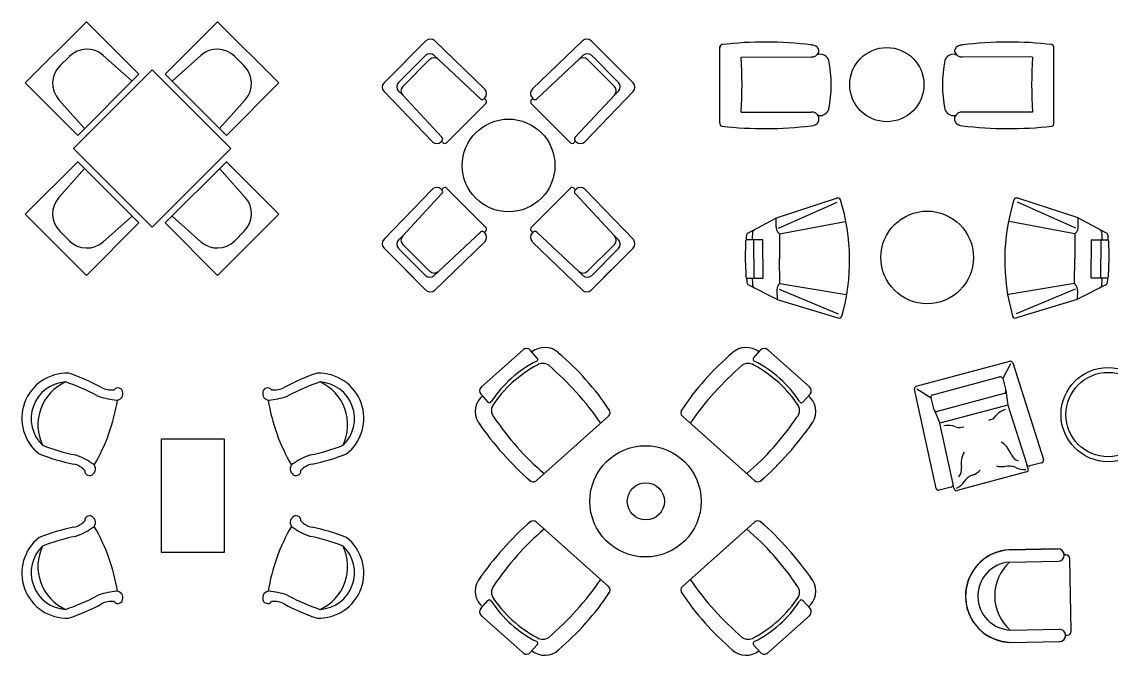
# Model space of a CAD drawing. Header units: inches. Extents: x -1722 to 16025, y 4938 to 18448.
# Drawn here: x -1583 to 7227, y 4964 to 10086 of the extents above; entities that cross this region are included whole.
import ezdxf

# ---------------------------------------------------------------- set-up
doc = ezdxf.new("R2010")
doc.units = ezdxf.units.IN
doc.header["$MEASUREMENT"] = 0
doc.layers.add('freecads.com', color=7, linetype='Continuous')

msp = doc.modelspace()

# ---------------------------------------------------------------- linework, layer by layer
at = {"layer": 'freecads.com'}
for p, q in [((-1554.5, 9590.8), (-1059.5, 10085.7)), ((-1059.5, 10085.7), (-635.3, 9661.5)), ((1.1, 10085.7), (-423.1, 9661.5)), ((496.1, 9590.8), (1.1, 10085.7)), ((1346.5, 9591.7), (1686, 9931.1)), ((1756.7, 9931.1), (2161.5, 9540.3)), ((2950.8, 9931.1), (2545.9, 9540.3)), ((3360.9, 9591.7), (3021.5, 9931.1)), ((4062.5, 9268.3), (4062.5, 9886.6)), ((6762.5, 9268.3), (6762.5, 9886.6)), ((-1274.5, 9729.3), (-1198.1, 9805.7)), ((-923.5, 9813.6), (-690.7, 9606)), ((-134.8, 9813.6), (-367.6, 9606)), ((216.1, 9729.3), (139.7, 9805.7)), ((1462.8, 9708), (1585.7, 9830.8)), ((1464.8, 9595.9), (1681.7, 9812.8)), ((1498, 9561.9), (1715.7, 9779.7)), ((1752, 9813.3), (1786, 9780.1)), ((2126.2, 9462.2), (1786, 9780.1)), ((2581.3, 9462.2), (2921.5, 9780.1)), ((2955.5, 9813.3), (2921.5, 9780.1)), ((3209.5, 9561.9), (2991.8, 9779.7)), ((3242.7, 9595.9), (3025.8, 9812.8)), ((3244.6, 9708), (3121.8, 9830.8)), ((4233.5, 9799.8), (4800.7, 9801.4)), ((4862.8, 9821.7), (4850.7, 9821.7)), ((4862.8, 9841.2), (4862.8, 9860)), ((5962.3, 9841.2), (5962.3, 9860)), ((5962.3, 9821.7), (5974.3, 9821.7)), ((6591.6, 9799.8), (6024.4, 9801.4)), ((-1165.6, 9060.4), (-529.2, 9696.8)), ((-1165.6, 9060.4), (-529.2, 9696.8)), ((-529.2, 9696.8), (107.2, 9060.4)), ((107.2, 9060.4), (-529.2, 9696.8)), ((-529.2, 9696.8), (107.2, 9060.4)), ((-635.3, 9661.5), (-1130.2, 9166.5)), ((-423.1, 9661.5), (71.9, 9166.5)), ((-1130.2, 9166.5), (-1554.5, 9590.8)), ((71.9, 9166.5), (496.1, 9590.8)), ((1737.3, 9116.1), (1346.5, 9521)), ((1464.4, 9525.6), (1493, 9497)), ((2970.2, 9116.1), (3360.9, 9521)), ((3243.1, 9525.6), (3214.5, 9497)), ((-1282.4, 9454.8), (-1074.7, 9222)), ((224, 9454.8), (16.4, 9222)), ((1815.4, 9151.5), (1497.5, 9491.6)), ((2161.5, 9469.6), (2154.3, 9462.4)), ((2168.8, 9455.5), (2158, 9466.1)), ((2538.7, 9455.5), (2549.5, 9466.1)), ((2545.9, 9469.6), (2553.2, 9462.4)), ((2892.1, 9151.5), (3209.9, 9491.6)), ((1852.7, 9107.9), (2169.8, 9424.9)), ((2854.8, 9107.9), (2537.7, 9424.9)), ((4234.1, 9355.4), (4801.3, 9355.4)), ((6591, 9355.4), (6023.8, 9355.4)), ((4862.8, 9329.1), (4856.2, 9329.1)), ((4862.8, 9283.5), (4862.8, 9317.4)), ((5962.3, 9329.1), (5968.8, 9329.1)), ((5962.3, 9283.5), (5962.3, 9317.4)), ((1808, 9116.1), (1815.2, 9123.3)), ((1822.1, 9108.8), (1811.5, 9119.6)), ((2885.4, 9108.8), (2895.9, 9119.6)), ((2899.5, 9116.1), (2892.2, 9123.3)), ((-529.2, 8424), (-1165.6, 9060.4)), ((107.2, 9060.4), (-529.2, 8424)), ((-1130.2, 8954.4), (-1554.5, 8530.1)), ((-1282.4, 8666.1), (-1074.7, 8898.9)), ((-635.3, 8459.4), (-1130.2, 8954.4)), ((-423.1, 8459.4), (71.9, 8954.4)), ((224, 8666.1), (16.4, 8898.9)), ((71.9, 8954.4), (496.1, 8530.1)), ((1737.3, 8731.7), (1346.5, 8326.8)), ((1808, 8731.7), (1815.2, 8724.4)), ((1822.1, 8738.9), (1811.5, 8728.1)), ((1852.7, 8739.9), (2169.8, 8422.8)), ((2854.8, 8739.9), (2537.7, 8422.8)), ((2885.4, 8738.9), (2895.9, 8728.1)), ((2899.5, 8731.7), (2892.2, 8724.4)), ((2970.2, 8731.7), (3360.9, 8326.8)), ((1815.4, 8696.3), (1497.5, 8356.1)), ((2892.1, 8696.3), (3209.9, 8356.1)), ((-1554.5, 8530.1), (-1059.5, 8035.1)), ((-1059.5, 8035.1), (-635.3, 8459.4)), ((-923.5, 8307.3), (-690.7, 8514.9)), ((1.1, 8035.1), (-423.1, 8459.4)), ((-134.8, 8307.3), (-367.6, 8514.9)), ((496.1, 8530.1), (1.1, 8035.1)), ((-1274.5, 8391.5), (-1198.1, 8315.1)), ((216.1, 8391.5), (139.7, 8315.1)), ((2126.2, 8385.6), (1786, 8067.7)), ((2161.5, 8378.1), (2154.3, 8385.4)), ((2168.8, 8392.2), (2158, 8381.7)), ((2538.7, 8392.2), (2549.5, 8381.7)), ((2545.9, 8378.1), (2553.2, 8385.4)), ((2581.3, 8385.6), (2921.5, 8067.7)), ((1464.4, 8322.1), (1493, 8350.7)), ((1498, 8285.9), (1715.7, 8068.1)), ((1756.7, 7916.7), (2161.5, 8307.4)), ((2950.8, 7916.7), (2545.9, 8307.4)), ((3209.5, 8285.9), (2991.8, 8068.1)), ((3243.1, 8322.1), (3214.5, 8350.7)), ((1346.5, 8256.1), (1686, 7916.7)), ((1464.8, 8251.9), (1681.7, 8034.9)), ((3360.9, 8256.1), (3021.5, 7916.7)), ((3242.7, 8251.9), (3025.8, 8034.9)), ((1462.8, 8139.8), (1585.7, 8017)), ((3244.6, 8139.8), (3121.8, 8017)), ((1752, 8034.5), (1786, 8067.7)), ((2955.5, 8034.5), (2921.5, 8067.7)), ((2471.1, 7434), (2133.7, 7133)), ((2586.3, 7366.9), (2529.4, 7430.6)), ((4335.4, 7366.9), (4392.3, 7430.6)), ((4450.6, 7434), (4788, 7133)), ((5650.9, 7138), (6406.1, 7340.4)), ((6411.3, 7321), (6349.4, 7200.9)), ((6411.3, 7321), (6349.4, 7200.9)), ((6430.3, 7327.1), (6679.4, 6544.9)), ((5783.9, 7070.1), (6324.9, 7215.1)), ((5783.9, 7070.1), (6324.9, 7215.1)), ((6349.4, 7200.9), (6375.2, 7104.3)), ((6349.4, 7200.9), (6375.2, 7104.3)), ((2130.4, 7074.8), (2187.3, 7011)), ((4791.3, 7074.8), (4734.4, 7011)), ((5812, 6312.5), (5636.6, 7114.4)), ((5656.1, 7118.7), (5769.8, 7045.6)), ((5656.1, 7118.7), (5769.8, 7045.6)), ((6361.1, 7079.8), (5820.2, 6934.9)), ((6361.1, 7079.8), (5820.2, 6934.9)), ((6375.2, 7104.3), (6391.8, 6986.6)), ((6375.2, 7104.3), (6391.8, 6986.6)), ((5795.7, 6949), (5769.8, 7045.6)), ((5795.7, 6949), (5769.8, 7045.6)), ((6391.8, 6986.6), (5840.2, 6838.8)), ((6391.8, 6986.6), (5840.2, 6838.8)), ((6391.8, 6986.6), (6544.6, 6506.9)), ((6391.8, 6986.6), (6544.6, 6506.9)), ((3161.1, 6895.4), (2579.8, 6376.8)), ((3760.6, 6895.4), (4341.9, 6376.8)), ((5795.7, 6949), (5840.2, 6838.8)), ((5795.7, 6949), (5840.2, 6838.8)), ((5947.7, 6346.9), (5840.2, 6838.8)), ((5947.7, 6346.9), (5840.2, 6838.8)), ((57.4, 6711), (-456.6, 6711)), ((-456.6, 6711), (-456.6, 5796)), ((57.4, 5796), (57.4, 6711)), ((6665.5, 6519.5), (6568.8, 6493.6)), ((6542.3, 6445.1), (5980.6, 6294.6)), ((6556.2, 6470.5), (6544.6, 6506.9)), ((5955.9, 6309.6), (5947.7, 6346.9)), ((5933.4, 6323.3), (5836.7, 6297.4)), ((3161.1, 5520.2), (2579.8, 6038.7)), ((3760.6, 5520.2), (4341.9, 6038.7)), ((6401.7, 5816.3), (6355.9, 5810.7)), ((6795.6, 5823.3), (6401.7, 5816.3)), ((6401.7, 5816.3), (6795.6, 5823.3)), ((6809.1, 5821.7), (6795.6, 5823.3)), ((6812, 5820.9), (6809.1, 5821.7)), ((6826.6, 5813.3), (6812, 5820.9)), ((-456.6, 5796), (57.4, 5796)), ((6199, 5742.2), (6152.4, 5700.8)), ((6249.9, 5774.2), (6199, 5742.2)), ((6290.7, 5792.5), (6249.9, 5774.2)), ((6355.9, 5810.7), (6290.7, 5792.5)), ((6840.4, 5797.4), (6826.6, 5813.3)), ((6846.1, 5779.6), (6840.4, 5797.4)), ((6846.5, 5774.2), (6846.1, 5779.6)), ((6854.5, 5774.4), (6846.5, 5774.2)), ((6854.5, 5774.4), (6860.5, 5774.5)), ((6874.1, 5771.7), (6854.5, 5774.4)), ((6889.8, 5756.7), (6874.1, 5771.7)), ((6893.1, 5743.1), (6889.8, 5756.7)), ((6903.6, 5157.2), (6893.1, 5743.1)), ((6903.6, 5157.2), (6893.1, 5743.1)), ((6122, 5664.8), (6086.2, 5605.7)), ((6152.4, 5700.8), (6122, 5664.8)), ((6403.5, 5716.3), (6797.4, 5723.4)), ((6069.4, 5565.1), (6053, 5499.4)), ((6086.2, 5605.7), (6069.4, 5565.1)), ((6053, 5499.4), (6048.6, 5435)), ((2130.4, 5340.8), (2187.3, 5404.6)), ((4791.3, 5340.8), (4734.4, 5404.6)), ((6048.6, 5435), (6059.8, 5344.4)), ((6059.8, 5344.4), (6091.6, 5267)), ((2471.1, 4981.6), (2133.7, 5282.5)), ((4450.6, 4981.6), (4788, 5282.5)), ((6091.6, 5267), (6109.1, 5237.2)), ((6109.1, 5237.2), (6131.1, 5206.8)), ((6131.1, 5206.8), (6157.9, 5176.8)), ((6157.9, 5176.8), (6200, 5140.4)), ((6200, 5140.4), (6265.8, 5101.2)), ((6413.4, 5166.5), (6807.3, 5173.5)), ((6846.7, 5091.7), (6856.6, 5111.1)), ((6856.6, 5111.1), (6858.1, 5122.8)), ((6858.1, 5122.8), (6866.1, 5124.6)), ((6866.1, 5124.6), (6872.1, 5124.7)), ((6866.1, 5124.6), (6872.1, 5124.7)), ((6872.1, 5124.7), (6887.5, 5128.9)), ((6887.5, 5128.9), (6898.8, 5139.8)), ((6898.8, 5139.8), (6903.6, 5157.2)), ((2586.3, 5048.7), (2529.4, 4984.9)), ((4335.4, 5048.7), (4392.3, 4984.9)), ((6265.8, 5101.2), (6338.5, 5076.2)), ((6338.5, 5076.2), (6415.2, 5066.5)), ((6415.2, 5066.5), (6809.1, 5073.5)), ((6415.2, 5066.5), (6809.1, 5073.5)), ((6809.1, 5073.5), (6815.3, 5074)), ((6815.3, 5074), (6833.6, 5080.5)), ((6833.6, 5080.5), (6846.7, 5091.7))]:
    msp.add_line(p, q, dxfattribs=at)
at = {"layer": 'freecads.com', "linetype": 'Continuous'}
for p, q in [((4519.1, 8499.3), (5005.9, 8658.9)), ((6958.7, 8499.3), (6471.9, 8658.9)), ((4537.3, 8415.9), (5009.9, 8626.6)), ((6940.5, 8415.9), (6467.9, 8626.6)), ((4289.6, 8376.2), (4515.8, 8497.9)), ((4517.9, 8426.6), (4517.4, 8498.7)), ((4544.1, 8371.3), (5076, 8470.6)), ((6933.7, 8371.3), (6401.7, 8470.6)), ((6959.9, 8426.6), (6960.4, 8498.7)), ((7188.2, 8376.2), (6962, 8497.9)), ((4528.4, 8387.4), (4544.1, 8371.3)), ((4544.1, 8371.3), (4545.4, 8168.9)), ((6933.7, 8371.3), (6932.4, 8168.9)), ((6949.4, 8387.4), (6933.7, 8371.3)), ((4408.1, 8323), (4271.7, 8322.1)), ((4335.4, 8322.5), (4337.4, 8012.5)), ((4413, 8016), (4411.1, 8320)), ((7064.7, 8016), (7066.7, 8320)), ((7069.7, 8323), (7206.1, 8322.1)), ((7142.4, 8322.5), (7140.4, 8012.5)), ((4548.6, 7968.6), (4545.4, 8171)), ((6929.2, 7968.6), (6932.4, 8171)), ((4275.2, 8012.1), (4410.1, 8013)), ((4294.3, 7958.1), (4523.3, 7841.5)), ((4533.3, 7952.2), (4548.6, 7968.6)), ((4548.6, 7968.6), (5082.7, 7881.5)), ((6929.2, 7968.6), (6395.1, 7881.5)), ((6944.5, 7952.2), (6929.2, 7968.6)), ((7183.5, 7958.1), (6954.5, 7841.5)), ((7202.6, 8012.1), (7067.7, 8013)), ((4523.7, 7912.8), (4524.9, 7840.7)), ((4542.9, 7924), (5020.2, 7724.1)), ((6934.9, 7924), (6457.6, 7724.1)), ((6954.1, 7912.8), (6952.9, 7840.7)), ((4526.6, 7840.1), (5016.9, 7691.7)), ((6951.2, 7840.1), (6460.9, 7691.7))]:
    msp.add_line(p, q, dxfattribs=at)
at = {"layer": 'freecads.com'}
for centre, radius in [((5412.5, 9577.6), 300), ((2353.7, 8923.9), 375), ((7202.1, 6909.3), 381), ((7202.1, 6909.3), 341), ((7202.1, 6909.3), 341), ((3460.9, 6207.8), 450), ((3463.9, 6207.8), 150)]:
    msp.add_circle(centre, radius, dxfattribs=at)
at = {"layer": 'freecads.com', "linetype": 'Continuous'}
msp.add_circle((5738.9, 8180, 0), 375, dxfattribs=at)
at = {"layer": 'freecads.com'}
for centre, radius, start, end in [((1721.3, 9895.7), 50, 45, 135), ((2986.2, 9895.7), 50, 45, 135), ((4082.7, 9881.1), 20.9, 84.86032, 195.28338), ((4426.9, 6960.6), 2961.2, 82.73722, 96.80159), ((4805.3, 9835.8), 62.3, 22.82604, 93.72501), ((6019.7, 9835.8), 62.3, 86.27499, 157.17396), ((6398.2, 6960.6), 2961.2, 83.19841, 97.26278), ((6742.3, 9881.1), 20.9, 344.71662, 95.13968), ((-1056.7, 9664.3), 200, 48.27049, 135), ((-1.7, 9664.3), 200, 45, 131.72951), ((1717.1, 9777.5), 50, 45.70893, 135), ((1751.1, 9744.3), 50, 45.70893, 135), ((2956.4, 9744.3), 50, 45, 134.29107), ((2990.4, 9777.5), 50, 45, 134.29107), ((1010.8, 9573.6), 3230.6, 356.12742, 4.01582), ((4804.6, 9863.7), 62.3, 266.41824, 338.92757), ((4875.4, 9753), 69.9, 16.82034, 100.42057), ((5949.7, 9753), 69.9, 79.57943, 163.17966), ((6020.5, 9863.7), 62.3, 201.07243, 273.58176), ((9814.2, 9573.6), 3230.6, 175.98418, 183.87258), ((-1133.1, 9587.9), 200, 135, 221.72951), ((74.7, 9587.9), 200, 318.27049, 45), ((3987.5, 9575.4), 975.1, 348.29516, 11.70484), ((6837.6, 9575.4), 975.1, 168.29516, 191.70484), ((1381.9, 9556.3), 50, 135, 225), ((1500.2, 9560.5), 50, 135, 224.29107), ((1533.3, 9526.5), 50, 135, 224.29107), ((2126.2, 9505), 50, 315, 45), ((2581.3, 9505), 50, 135, 225), ((3174.2, 9526.5), 50, 315.70893, 45), ((3207.3, 9560.5), 50, 315.70893, 45), ((3325.6, 9556.3), 50, 315, 45), ((2140.1, 9476.5), 20, 225.70893, 315), ((2154.9, 9439.8), 21, 315, 48.60724), ((2552.6, 9439.8), 21, 131.39276, 225), ((2567.3, 9476.5), 20, 225, 314.29107), ((4805.3, 9293.2), 62.3, 22.82604, 93.72501), ((4875.4, 9397.8), 69.9, 259.57942, 343.17966), ((5949.7, 9397.8), 69.9, 196.82034, 280.42058), ((6019.7, 9293.2), 62.3, 86.27499, 157.17396), ((4082.7, 9262.8), 20.9, 164.71662, 264.39718), ((4805.3, 9307.7), 62.3, 266.27499, 337.17396), ((6019.7, 9307.7), 62.3, 202.82604, 273.72501), ((6742.3, 9262.8), 20.9, 275.60282, 15.28338), ((4426.9, 12182.4), 2960.6, 263.23663, 277.26347), ((6398.1, 12182.4), 2960.6, 262.73653, 276.76337), ((1772.6, 9151.4), 50, 225, 315), ((1801.1, 9137.5), 20, 315, 44.29107), ((1837.8, 9122.7), 21, 221.39276, 315), ((2869.6, 9122.7), 21, 225, 318.60724), ((2906.4, 9137.5), 20, 135.70893, 225), ((2934.9, 9151.4), 50, 225, 315), ((1772.6, 8696.3), 50, 45, 135), ((1801.1, 8710.3), 20, 315.70893, 45), ((1837.8, 8725.1), 21, 45, 138.60724), ((2869.6, 8725.1), 21, 41.39276, 135), ((2906.4, 8710.3), 20, 135, 224.29107), ((2934.9, 8696.3), 50, 45, 135), ((-1133.1, 8533), 200, 138.27049, 225), ((74.7, 8533), 200, 315, 41.72951), ((3480.8, 8157.9), 1631.2, 343.92244, 17.37892), ((7997, 8157.9), 1631.2, 162.62108, 196.07756), ((2140.1, 8371.2), 20, 45, 134.29107), ((2126.2, 8342.8), 50, 315, 45), ((2154.9, 8408), 21, 311.39276, 45), ((2581.3, 8342.8), 50, 135, 225), ((2552.6, 8408), 21, 135, 228.60724), ((2567.3, 8371.2), 20, 45.70893, 135), ((-1056.7, 8456.5), 200, 225, 311.72951), ((-1.7, 8456.5), 200, 228.27049, 315), ((1381.9, 8291.4), 50, 135, 225), ((1500.2, 8287.2), 50, 135.70893, 225), ((1533.3, 8321.2), 50, 135.70893, 225), ((3174.2, 8321.2), 50, 315, 44.29107), ((3207.3, 8287.2), 50, 315, 44.29107), ((3325.6, 8291.4), 50, 315, 45), ((1717.1, 8070.3), 50, 225, 314.29107), ((1751.1, 8103.5), 50, 225, 314.29107), ((2956.4, 8103.5), 50, 225.70893, 315), ((2990.4, 8070.3), 50, 225.70893, 315), ((1721.3, 7952), 50, 225, 315), ((2986.2, 7952), 50, 225, 315), ((2498.6, 7403.2), 41.3, 41.73126, 131.73126), ((2646.1, 7286.6), 165.4, 47.04748, 128.66964), ((1294.5, 5691.7), 2255.7, 33.69493, 49.61896), ((5627.2, 5691.7), 2255.7, 130.38104, 146.30507), ((4275.7, 7286.6), 165.4, 51.33036, 132.95252), ((4423.1, 7403.2), 41.3, 48.26874, 138.26874), ((2993.9, 6508.2), 929.5, 116.37355, 147.04036), ((2574, 7355.9), 16.5, 295.20949, 41.73126), ((2631.1, 7240.8), 82.5, 55.30785, 123.40764), ((4290.6, 7240.8), 82.5, 56.59236, 124.69215), ((4347.7, 7355.9), 16.5, 138.26874, 244.79051), ((3927.8, 6508.2), 929.5, 32.95964, 63.62645), ((6411.3, 7321), 20, 17.663, 105), ((-1217.9, 6879.6), 364.7, 87.87853, 232.24176), ((-1730.7, 5668.5), 1661.1, 61.52868, 71.52868), ((1331.5, 5668.5), 1661.1, 108.47132, 118.47132), ((818.7, 6879.6), 364.7, 307.75824, 92.12147), ((3045.6, 6440.8), 983.1, 117.8951, 146.74184), ((1065.6, 5436.2), 2471.1, 34.61999, 49.26613), ((5856.1, 5436.2), 2471.1, 130.73387, 145.38001), ((3876.1, 6440.8), 983.1, 33.25816, 62.1049), ((-1210.4, 6876.8), 296.7, 93.42316, 226.57684), ((-1072.1, 6826.4), 380, 114.24795, 205.75205), ((-1730.7, 5668.5), 1586.1, 61.52868, 71.52868), ((1331.5, 5668.5), 1586.1, 108.47132, 118.47132), ((811.3, 6876.8), 296.7, 313.42316, 86.57684), ((672.9, 6826.4), 380, 334.24795, 65.75205), ((5656.1, 7118.7), 20, 105, 192.337), ((6330, 7195.7), 20, 15, 105), ((6330, 7195.7), 20, 15, 105), ((-780.4, 7562.1), 535.7, 248.75351, 264.40473), ((-858.9, 7276), 167.5, 241.52868, 277.8156), ((-804.8, 7086.5), 39.2, 356.9127, 143.0873), ((-816, 7077), 50.9, 250.90053, 8.30156), ((416.9, 7077), 50.9, 171.69844, 289.09947), ((405.7, 7086.5), 39.2, 36.9127, 183.0873), ((381.3, 7562.1), 535.7, 275.59527, 291.24649), ((459.8, 7276), 167.5, 262.1844, 298.47132), ((2161.2, 7102.2), 41.3, 131.73126, 221.73126), ((4052.2, 5308.9), 2591.8, 137.46106, 137.99412), ((2869.5, 5308.9), 2591.8, 42.00588, 42.53894), ((4760.5, 7102.2), 41.3, 318.26874, 48.26874), ((5789.1, 7050.8), 20, 105, 195), ((5789.1, 7050.8), 20, 105, 195), ((6355.9, 7099.1), 20, 285, 15), ((6355.9, 7099.1), 20, 285, 15), ((-2310.8, 7268.9), 1521.5, 329.70441, 350.83861), ((1911.6, 7268.9), 1521.5, 189.16139, 210.29559), ((2249.5, 6933.3), 165.2, 137.72374, 221.71062), ((2199.6, 7022), 16.5, 221.73126, 330.63233), ((2297.4, 6943.1), 82.5, 138.74387, 221.73126), ((4624.3, 6943.1), 82.5, 318.26874, 41.25613), ((4722.1, 7022), 16.5, 209.36767, 318.26874), ((4672.2, 6933.3), 165.2, 318.28938, 42.27626), ((4054.6, 8101.5), 2186.3, 213.70667, 229.76), ((3133.7, 6926.2), 41.3, 311.73126, 41.73126), ((3788.1, 6926.2), 41.3, 138.26874, 228.26874), ((2867.1, 8101.5), 2186.3, 310.24, 326.29333), ((5815, 6954.2), 20, 195, 285), ((5815, 6954.2), 20, 195, 285), ((6225, 6952.4), 87.9, 277.56327, 321.757), ((6225, 6952.4), 87.9, 277.56327, 321.757), ((6414.7, 6802.9), 153.7, 105.87525, 141.757), ((6414.7, 6802.9), 153.7, 105.87525, 141.757), ((4180, 8264.8), 2510.4, 214.58076, 228.90391), ((2741.8, 8264.8), 2510.4, 311.09609, 325.41924), ((5912.2, 6668.2), 153.7, 68.243, 104.12474), ((5912.2, 6668.2), 153.7, 68.243, 104.12474), ((6001.8, 6892.6), 87.9, 248.243, 292.43673), ((6001.8, 6892.6), 87.9, 248.243, 292.43673), ((-832.3, 8136.7), 1586.1, 248.47132, 258.47132), ((433.2, 8136.7), 1586.1, 281.52868, 291.52868), ((6231.3, 6516.8), 200, 21.73496, 57.73358), ((6231.3, 6516.8), 200, 21.73496, 57.73358), ((-832.3, 8136.7), 1661.1, 248.47132, 258.47132), ((-1321.5, 6075.4), 535.7, 55.59527, 71.24649), ((922.4, 6075.4), 535.7, 108.75351, 124.40473), ((433.2, 8136.7), 1661.1, 281.52868, 291.52868), ((6214.1, 6512.2), 200, 152.26642, 188.26504), ((6214.1, 6512.2), 200, 152.26642, 188.26504), ((6508.3, 6627.3), 98.2, 201.73496, 250.44747), ((6508.3, 6627.3), 98.2, 201.73496, 250.44747), ((6660.4, 6538.9), 20, 285, 17.663), ((-1197.8, 6345), 167.5, 42.1844, 78.47132), ((-1034.5, 6455.4), 39.2, 176.9127, 323.0873), ((-1037, 6469.8), 50.9, 311.69844, 69.09947), ((637.9, 6469.8), 50.9, 110.90053, 228.30156), ((635.4, 6455.4), 39.2, 216.9127, 3.0873), ((798.7, 6345), 167.5, 101.52868, 137.8156), ((5919, 6469.3), 98.2, 319.55253, 8.26504), ((5919, 6469.3), 98.2, 319.55253, 8.26504), ((6071.4, 6541.6), 125.7, 287.90744, 319.55253), ((6071.4, 6541.6), 125.7, 287.90744, 319.55253), ((6340.2, 6613.7), 125.7, 250.44747, 282.09256), ((6340.2, 6613.7), 125.7, 250.44747, 282.09256), ((6395.3, 6356.5), 137.2, 64.2952, 102.09256), ((6395.3, 6356.5), 137.2, 64.2952, 102.09256), ((6525.7, 6627.4), 163.4, 244.2952, 274.02431), ((6525.7, 6627.4), 163.4, 244.2952, 274.02431), ((6537.1, 6464.4), 20, 285, 17.663), ((6563.7, 6512.9), 20, 197.663, 285), ((2552.3, 6407.6), 41.3, 221.73126, 311.73126), ((4369.4, 6407.6), 41.3, 228.26874, 318.26874), ((5928.2, 6342.7), 20, 285, 12.337), ((5903.9, 6460.8), 163.4, 295.97569, 325.7048), ((5903.9, 6460.8), 163.4, 295.97569, 325.7048), ((6152.2, 6291.4), 137.2, 107.90744, 145.7048), ((6152.2, 6291.4), 137.2, 107.90744, 145.7048), ((5831.5, 6316.8), 20, 192.337, 285), ((5975.4, 6313.9), 20, 192.337, 285), ((-1034.5, 6051.7), 39.2, 36.9127, 183.0873), ((635.4, 6051.7), 39.2, 356.9127, 143.0873), ((-832.3, 4370.3), 1661.1, 101.52868, 111.52868), ((-1197.8, 6162.1), 167.5, 281.52868, 317.8156), ((-1037, 6037.2), 50.9, 290.90053, 48.30156), ((-2310.8, 5238.1), 1521.5, 9.16139, 30.29559), ((1911.6, 5238.1), 1521.5, 149.70441, 170.83861), ((637.9, 6037.2), 50.9, 131.69844, 249.09947), ((798.7, 6162.1), 167.5, 222.1844, 258.47132), ((433.2, 4370.3), 1661.1, 68.47132, 78.47132), ((4180, 4150.7), 2510.4, 131.09609, 145.41924), ((2552.3, 6007.9), 41.3, 48.26874, 138.26874), ((4369.4, 6007.9), 41.3, 41.73126, 131.73126), ((2741.8, 4150.7), 2510.4, 34.58076, 48.90391), ((-1217.9, 5627.5), 364.7, 127.75824, 272.12147), ((-832.3, 4370.3), 1586.1, 101.52868, 111.52868), ((-1321.5, 6431.7), 535.7, 288.75351, 304.40473), ((922.4, 6431.7), 535.7, 235.59527, 251.24649), ((433.2, 4370.3), 1586.1, 68.47132, 78.47132), ((818.7, 5627.5), 364.7, 267.87853, 52.24176), ((4054.6, 4314.1), 2186.3, 130.24, 146.29333), ((2867.1, 4314.1), 2186.3, 33.70667, 49.76), ((-1210.4, 5630.3), 296.7, 133.42316, 266.57684), ((-1072.1, 5680.6), 380, 154.24795, 245.75205), ((811.3, 5630.3), 296.7, 273.42316, 46.57684), ((672.9, 5680.6), 380, 294.24795, 25.75205), ((6423.8, 5441.7), 375.3, 93.3632, 268.68664), ((6796.5, 5773.3), 50, 271.02492, 91.02492), ((6861.1, 5742.5), 32, 1.02492, 91.02492), ((6423.9, 5441.7), 275.4, 94.23693, 267.81291), ((6654, 5444.8), 369.4, 132.68331, 228.86281), ((2249.5, 5482.2), 165.2, 138.28938, 222.27626), ((1065.6, 6979.3), 2471.1, 310.73387, 325.38001), ((5856.1, 6979.3), 2471.1, 214.61999, 229.26613), ((4672.2, 5482.2), 165.2, 317.72374, 41.71062), ((-780.4, 4945), 535.7, 95.59527, 111.24649), ((-816, 5430), 50.9, 351.69844, 109.09947), ((416.9, 5430), 50.9, 70.90053, 188.30156), ((381.3, 4945), 535.7, 68.75351, 84.40473), ((2297.4, 5472.4), 82.5, 138.26874, 221.25613), ((1294.5, 6723.8), 2255.7, 310.38104, 326.30507), ((3133.7, 5489.4), 41.3, 318.26874, 48.26874), ((3788.1, 5489.4), 41.3, 131.73126, 221.73126), ((5627.2, 6723.8), 2255.7, 213.69493, 229.61896), ((4624.3, 5472.4), 82.5, 318.74387, 41.73126), ((-1730.7, 6838.5), 1586.1, 288.47132, 298.47132), ((-1730.7, 6838.5), 1661.1, 288.47132, 298.47132), ((-858.9, 5231), 167.5, 82.1844, 118.47132), ((-804.8, 5420.6), 39.2, 216.9127, 3.0873), ((405.7, 5420.6), 39.2, 176.9127, 323.0873), ((459.8, 5231), 167.5, 61.52868, 97.8156), ((1331.5, 6838.5), 1661.1, 241.52868, 251.52868), ((1331.5, 6838.5), 1586.1, 241.52868, 251.52868), ((2199.6, 5393.6), 16.5, 29.36767, 138.26874), ((2993.9, 5907.4), 929.5, 212.95964, 243.62645), ((3045.6, 5974.7), 983.1, 213.25816, 242.1049), ((3876.1, 5974.7), 983.1, 297.8951, 326.74184), ((3927.8, 5907.4), 929.5, 296.37355, 327.04036), ((4722.1, 5393.6), 16.5, 41.73126, 150.63233), ((2161.2, 5313.3), 41.3, 138.26874, 228.26874), ((4052.2, 7106.6), 2591.8, 222.00588, 222.53894), ((2869.5, 7106.6), 2591.8, 317.46106, 317.99412), ((4760.5, 5313.3), 41.3, 311.73126, 41.73126), ((6808.2, 5123.5), 50, 359.21491, 91.02423), ((6808.2, 5123.5), 50, 271.02492, 359.21322), ((6871.6, 5156.7), 32, 271.02492, 1.02492), ((2574, 5059.7), 16.5, 318.26874, 64.79051), ((2631.1, 5174.8), 82.5, 236.59236, 304.69215), ((4290.6, 5174.8), 82.5, 235.30785, 303.40764), ((4347.7, 5059.7), 16.5, 115.20949, 221.73126), ((2498.6, 5012.4), 41.3, 228.26874, 318.26874), ((2646.1, 5129), 165.4, 231.33036, 312.95252), ((4275.7, 5129), 165.4, 227.04748, 308.66964), ((4423.1, 5012.4), 41.3, 221.73126, 311.73126)]:
    msp.add_arc(centre, radius, start, end, dxfattribs=at)
at = {"layer": 'freecads.com', "linetype": 'Continuous'}
for centre, radius, start, end in [((5014.5, 8635.4), 25, 22.85992, 110.08798), ((6463.3, 8635.4), 25, 69.91202, 157.14008), ((4527.7, 8475.8), 25, 110.08798, 118.27617), ((6950.1, 8475.8), 25, 61.72383, 69.91202), ((4301.4, 8354.1), 25, 118.27617, 176.18351), ((6854, 8183.9), 2535.3, 175.55645, 176.86648), ((4351.3, 8378.1), 25, 118.27617, 176.18351), ((4597.9, 8427.1), 80, 180.37163, 209.70152), ((6879.9, 8427.1), 80, 330.29848, 359.62837), ((7126.5, 8378.1), 25, 3.81649, 61.72383), ((4623.8, 8183.9), 2535.3, 3.13352, 4.44355), ((7176.4, 8354.1), 25, 3.81649, 61.72383), ((6851.2, 8183.8), 2583.3, 176.93171, 180.37163), ((6854, 8183.9), 2583.3, 176.18351, 176.93171), ((4408.1, 8320), 3, 0.37163, 90.37163), ((7069.7, 8320), 3, 89.62837, 179.62837), ((4623.8, 8183.9), 2583.3, 3.06829, 3.81649), ((4626.6, 8183.8), 2583.3, 359.62837, 3.06829), ((6850.9, 8208.5), 2583.3, 180.92974, 184.36044), ((4626.9, 8208.5), 2583.3, 355.63956, 359.07026), ((6853.7, 8208.5), 2583.3, 184.36044, 185.11783), ((4305.7, 7980.3), 25, 185.11783, 243.02518), ((6854, 8161.9), 2535.3, 183.38064, 184.7007), ((4352.2, 7956.5), 25, 184.07363, 241.98097), ((4410, 8016), 3, 270.37163, 0.37163), ((4603.7, 7914.1), 80, 151.59986, 180.92974), ((6874.1, 7914.1), 80, 359.07026, 28.40014), ((7067.7, 8016), 3, 179.62837, 269.62837), ((7125.6, 7956.5), 25, 298.01903, 355.92637), ((4623.8, 8161.9), 2535.3, 355.2993, 356.61936), ((7172.1, 7980.3), 25, 296.97482, 354.88217), ((4624.1, 8208.5), 2583.3, 354.88217, 355.63956), ((4534.6, 7863.8), 25, 243.02518, 251.21339), ((6943.2, 7863.8), 25, 288.78661, 296.97482), ((5024.9, 7715.3), 25, 251.21339, 338.44142), ((6452.9, 7715.3), 25, 201.55858, 288.78661)]:
    msp.add_arc(centre, radius, start, end, dxfattribs=at)

doc.saveas('drawing.dxf')
